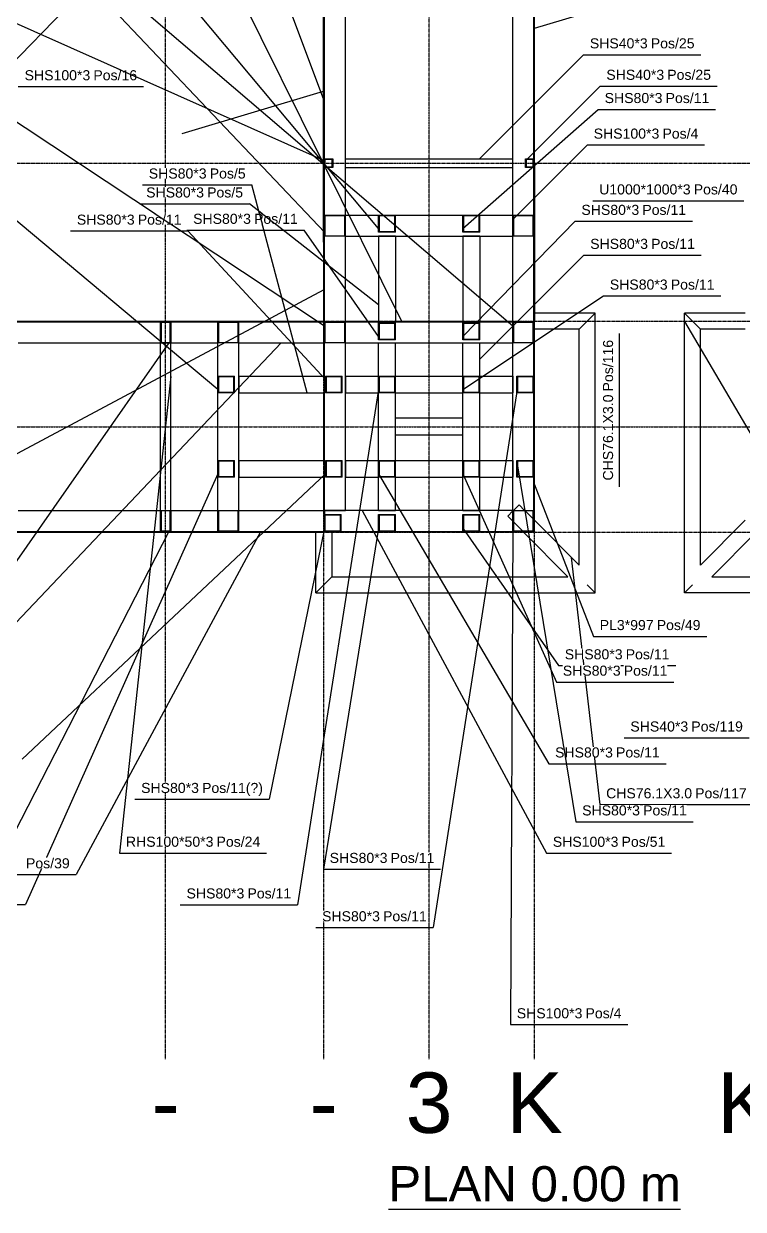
# Model space of a CAD drawing. Header units: millimetres. Extents: x -57554 to 16546, y 2142 to 98430.
# Drawn here: x 1142 to 4556, y 13106 to 18729 of the extents above; entities that cross this region are included whole.
import ezdxf

# ---------------------------------------------------------------- set-up
doc = ezdxf.new("R2010")
doc.units = ezdxf.units.MM
doc.linetypes.add('DXK_LINE_DOT3', pattern=[5.9187, 2.979, -0.9799, 0.9799, -0.9799])
doc.layers.add('S-Z2-A_TEXTUAL_ANNOTATION', color=7, linetype='Continuous')
doc.styles.add('Arial', font='ARIAL.TTF', dxfattribs={"height": 0.2})

msp = doc.modelspace()

# ---------------------------------------------------------------- linework, layer by layer
at = {"color": 1, "linetype": 'DXK_LINE_DOT3'}
for p, q in [((1815.2, 13818), (1815.2, 26818)), ((2565.2, 13818), (2565.2, 26818)), ((3065.2, 13818), (3065.2, 26818)), ((3565.2, 13818), (3565.2, 26818)), ((-6934.8, 18068), (15065.2, 18068)), ((-6934.8, 17318), (15065.2, 17318)), ((-6934.8, 16818), (15065.2, 16818)), ((-6934.8, 16318), (15065.2, 16318))]:
    msp.add_line(p, q, dxfattribs=at)
at = {"color": 2, "linetype": 'Continuous'}
for p, q in [((2564.7, 18068), (2564.7, 19568)), ((2567.7, 18068), (2567.7, 19568)), ((3561.7, 18068), (3561.7, 19568)), ((3564.7, 18068), (3564.7, 19568)), ((3564.7, 18708.3), (4565.7, 19007.4)), ((2568.2, 18088), (2568.2, 18768)), ((2668.2, 17821), (2668.2, 18768)), ((3462.2, 17821), (3462.2, 18768)), ((1893.5, 18208.9), (2564.7, 18409.5)), ((2564.7, 18068), (2567.7, 18068)), ((2565.2, 17317.4), (2564.7, 18067.4)), ((2564.7, 18067.4), (2567.7, 18067.4)), ((2567.7, 18068), (2568.2, 18068)), ((2567.7, 18067.4), (2568.2, 18067.4)), ((2568.2, 17317.4), (2567.7, 18067.4)), ((2568.2, 18088), (2608.2, 18088)), ((2568.2, 18048), (2568.2, 18088)), ((2605.2, 18085), (2571.2, 18085)), ((2571.2, 18085), (2571.2, 18051)), ((2605.2, 18051), (2605.2, 18085)), ((2608.2, 18088), (2608.2, 18048)), ((2668.2, 18088), (3462.2, 18088)), ((3522.2, 18088), (3562.2, 18088)), ((3522.2, 18048), (3522.2, 18088)), ((3559.2, 18085), (3525.2, 18085)), ((3525.2, 18085), (3525.2, 18051)), ((3559.2, 18051), (3559.2, 18085)), ((3562.2, 17318), (3561.7, 18068)), ((3561.7, 18068), (3564.7, 18068)), ((3561.7, 18068), (3564.7, 18068)), ((3562.2, 18088), (3562.2, 18048)), ((3564.7, 18068), (3565.2, 17318)), ((2568.2, 17821), (2568.2, 18048)), ((2608.2, 18048), (2568.2, 18048)), ((2571.2, 18051), (2605.2, 18051)), ((2668.2, 18048), (3462.2, 18048)), ((3562.2, 18048), (3522.2, 18048)), ((3525.2, 18051), (3559.2, 18051)), ((2568.2, 17721), (2568.2, 17821)), ((2568.2, 17821), (2668.2, 17821)), ((2665.2, 17818), (2571.2, 17818)), ((2571.2, 17818), (2571.2, 17724)), ((2665.2, 17724), (2665.2, 17818)), ((2668.2, 17821), (2825.2, 17821)), ((2668.2, 17721), (2668.2, 17821)), ((2825.2, 17741), (2825.2, 17821)), ((2825.2, 17821), (2905.2, 17821)), ((2902.2, 17818), (2828.2, 17818)), ((2828.2, 17818), (2828.2, 17744)), ((2902.2, 17744), (2902.2, 17818)), ((2905.2, 17741), (2905.2, 17821)), ((2905.2, 17821), (3225.2, 17821)), ((3225.2, 17741), (3225.2, 17821)), ((3225.2, 17821), (3305.2, 17821)), ((3302.2, 17818), (3228.2, 17818)), ((3228.2, 17818), (3228.2, 17744)), ((3302.2, 17744), (3302.2, 17818)), ((3305.2, 17821), (3462.2, 17821)), ((3305.2, 17741), (3305.2, 17821)), ((3462.2, 17721), (3462.2, 17821)), ((3462.2, 17821), (3562.2, 17821)), ((3559.2, 17818), (3465.2, 17818)), ((3465.2, 17818), (3465.2, 17724)), ((3559.2, 17724), (3559.2, 17818)), ((3562.2, 17721), (3562.2, 17821)), ((2668.2, 17721), (2568.2, 17721)), ((2568.2, 17317.7), (2568.2, 17721)), ((2571.2, 17724), (2665.2, 17724)), ((2668.2, 17721), (3462.2, 17721)), ((2668.2, 17315), (2668.2, 17721)), ((2905.2, 17741), (2825.2, 17741)), ((2905.2, 17721), (2825.2, 17721)), ((2825.2, 17721), (2825.2, 17315)), ((2828.2, 17744), (2902.2, 17744)), ((2905.2, 17721), (2905.2, 17315)), ((3305.2, 17741), (3225.2, 17741)), ((3305.2, 17721), (3225.2, 17721)), ((3225.2, 17721), (3225.2, 17315)), ((3228.2, 17744), (3302.2, 17744)), ((3305.2, 17721), (3305.2, 17315)), ((3562.2, 17721), (3462.2, 17721)), ((3462.2, 17315), (3462.2, 17721)), ((3465.2, 17724), (3559.2, 17724)), ((3565.2, 17356.1), (3565.2, 17332.6)), ((3853.2, 17356.1), (3565.2, 17356.1)), ((3777.1, 17280), (3853.2, 17356.1)), ((3853.2, 16030), (3853.2, 17356.1)), ((4277.1, 16030), (4277.1, 17356.1)), ((4353.2, 17280), (4277.1, 17356.1)), ((4565.2, 17356.1), (4277.1, 17356.1)), ((1065.2, 17318), (2565.2, 17318)), ((1065.2, 17315), (2565.2, 17315)), ((1790.2, 17215), (1790.2, 17315)), ((1790.2, 17315), (1840.2, 17315)), ((1837.2, 17312), (1793.2, 17312)), ((1793.2, 17312), (1793.2, 17218)), ((1837.2, 17218), (1837.2, 17312)), ((1840.2, 17315), (1840.2, 17215)), ((2062.2, 17215), (2062.2, 17315)), ((2062.2, 17315), (2162.2, 17315)), ((2159.2, 17312), (2065.2, 17312)), ((2065.2, 17312), (2065.2, 17218)), ((2159.2, 17218), (2159.2, 17312)), ((2162.2, 17215), (2162.2, 17315)), ((2565.2, 17315), (2565.2, 17318)), ((2565.2, 17317.4), (2568.2, 17317.4)), ((2565.2, 17215), (2565.2, 17315)), ((2568.2, 17315), (2568.2, 17317.4)), ((2568.2, 17215), (2568.2, 17315)), ((2568.2, 17315), (2668.2, 17315)), ((2665.2, 17312), (2571.2, 17312)), ((2571.2, 17312), (2571.2, 17218)), ((2665.2, 17218), (2665.2, 17312)), ((2668.2, 17318), (2825.2, 17318)), ((2668.2, 17317.4), (2825.2, 17317.5)), ((2668.2, 17215), (2668.2, 17315)), ((2668.2, 17315), (3462.2, 17315)), ((2905.2, 17315), (2825.2, 17315)), ((2825.2, 17230), (2825.2, 17310)), ((2825.2, 17310), (2905.2, 17310)), ((2902.2, 17307), (2828.2, 17307)), ((2828.2, 17307), (2828.2, 17233)), ((2902.2, 17233), (2902.2, 17307)), ((2905.2, 17318), (3225.2, 17318)), ((2905.2, 17317.6), (3225.2, 17317.8)), ((2905.2, 17230), (2905.2, 17310)), ((3305.2, 17315), (3225.2, 17315)), ((3225.2, 17230), (3225.2, 17310)), ((3225.2, 17310), (3305.2, 17310)), ((3302.2, 17307), (3228.2, 17307)), ((3228.2, 17307), (3228.2, 17233)), ((3302.2, 17233), (3302.2, 17307)), ((3305.2, 17317.9), (3462.2, 17318)), ((3305.2, 17318), (3462.2, 17318)), ((3305.2, 17230), (3305.2, 17310)), ((3462.2, 17215), (3462.2, 17315)), ((3462.2, 17315), (3562.2, 17315)), ((3559.2, 17312), (3465.2, 17312)), ((3465.2, 17312), (3465.2, 17218)), ((3559.2, 17218), (3559.2, 17312)), ((3565.2, 17318), (3562.2, 17318)), ((3562.2, 16321), (3562.2, 17318)), ((3562.2, 17318), (3565.2, 17318)), ((3562.2, 17215), (3562.2, 17315)), ((3565.2, 16321), (3565.2, 17318)), ((3776.6, 17280), (3565.2, 17280)), ((3777.1, 17280), (3776.6, 17280)), ((3777.1, 16160.5), (3777.1, 17280)), ((4353.2, 16160.5), (4353.2, 17280)), ((4353.2, 17280), (4353.7, 17280)), ((4565.2, 17280), (4353.7, 17280)), ((1115.2, 17215), (1790.2, 17215)), ((1790.2, 16421), (1790.2, 17215)), ((1790.2, 17215), (1840.2, 17215)), ((1793.2, 17218), (1837.2, 17218)), ((1840.2, 17215), (2062.2, 17215)), ((1840.2, 16421), (1840.2, 17215)), ((2062.2, 17058), (2062.2, 17215)), ((2162.2, 17215), (2062.2, 17215)), ((2065.2, 17218), (2159.2, 17218)), ((2162.2, 16421), (2162.2, 17215)), ((2162.2, 17215), (2565.2, 17215)), ((2565.2, 17058), (2565.2, 17215)), ((2565.2, 17058), (2565.2, 17215)), ((2668.2, 17215), (2568.2, 17215)), ((2568.2, 16421), (2568.2, 17215)), ((2571.2, 17218), (2665.2, 17218)), ((2668.2, 16421), (2668.2, 17215)), ((2668.2, 17215), (3462.2, 17215)), ((2905.2, 17230), (2825.2, 17230)), ((2825.2, 17058), (2825.2, 17215)), ((2825.2, 17215), (2905.2, 17215)), ((2828.2, 17233), (2902.2, 17233)), ((2905.2, 17058), (2905.2, 17215)), ((3305.2, 17230), (3225.2, 17230)), ((3225.2, 17058), (3225.2, 17215)), ((3225.2, 17215), (3305.2, 17215)), ((3228.2, 17233), (3302.2, 17233)), ((3305.2, 17058), (3305.2, 17215)), ((3462.2, 16421), (3462.2, 17215)), ((3562.2, 17215), (3462.2, 17215)), ((3465.2, 17218), (3559.2, 17218)), ((2062.2, 16978), (2062.2, 17058)), ((2062.2, 17058), (2142.2, 17058)), ((2139.2, 17055), (2065.2, 17055)), ((2065.2, 17055), (2065.2, 16981)), ((2139.2, 16981), (2139.2, 17055)), ((2142.2, 16978), (2142.2, 17058)), ((2162.2, 17058), (2162.2, 16978)), ((2162.2, 17058), (2568.2, 17058)), ((2568.2, 17058), (2568.2, 16978)), ((2573.2, 16978), (2573.2, 17058)), ((2573.2, 17058), (2653.2, 17058)), ((2650.2, 17055), (2576.2, 17055)), ((2576.2, 17055), (2576.2, 16981)), ((2650.2, 16981), (2650.2, 17055)), ((2653.2, 16978), (2653.2, 17058)), ((2668.2, 17058), (2668.2, 16978)), ((2668.2, 17058), (2825.2, 17058)), ((2825.2, 16978), (2825.2, 17058)), ((2825.2, 17058), (2905.2, 17058)), ((2902.2, 17055), (2828.2, 17055)), ((2828.2, 17055), (2828.2, 16981)), ((2902.2, 16981), (2902.2, 17055)), ((2905.2, 16978), (2905.2, 17058)), ((2905.2, 17058), (3225.2, 17058)), ((3225.2, 16978), (3225.2, 17058)), ((3225.2, 17058), (3305.2, 17058)), ((3302.2, 17055), (3228.2, 17055)), ((3228.2, 17055), (3228.2, 16981)), ((3302.2, 16981), (3302.2, 17055)), ((3305.2, 16978), (3305.2, 17058)), ((3305.2, 17058), (3462.2, 17058)), ((3462.2, 17058), (3462.2, 16978)), ((3482.2, 16978), (3482.2, 17058)), ((3482.2, 17058), (3562.2, 17058)), ((3559.2, 17055), (3485.2, 17055)), ((3485.2, 17055), (3485.2, 16981)), ((3559.2, 16981), (3559.2, 17055)), ((3562.2, 16978), (3562.2, 17058)), ((2142.2, 16978), (2062.2, 16978)), ((2062.2, 16658), (2062.2, 16978)), ((2065.2, 16981), (2139.2, 16981)), ((2162.2, 16978), (2568.2, 16978)), ((2565.2, 16658), (2565.2, 16978)), ((2565.2, 16658), (2565.2, 16978)), ((2653.2, 16978), (2573.2, 16978)), ((2576.2, 16981), (2650.2, 16981)), ((2668.2, 16978), (2825.2, 16978)), ((2825.2, 16658), (2825.2, 16978)), ((2905.2, 16978), (2825.2, 16978)), ((2828.2, 16981), (2902.2, 16981)), ((2905.2, 16658), (2905.2, 16978)), ((2905.2, 16978), (3225.2, 16978)), ((3305.2, 16978), (3225.2, 16978)), ((3225.2, 16658), (3225.2, 16978)), ((3228.2, 16981), (3302.2, 16981)), ((3305.2, 16658), (3305.2, 16978)), ((3305.2, 16978), (3462.2, 16978)), ((3562.2, 16978), (3482.2, 16978)), ((3485.2, 16981), (3559.2, 16981)), ((3225.2, 16858), (2905.2, 16858)), ((2905.2, 16778), (2905.2, 16858)), ((3225.2, 16778), (3225.2, 16858)), ((3225.2, 16778), (2905.2, 16778)), ((2062.2, 16578), (2062.2, 16658)), ((2062.2, 16658), (2142.2, 16658)), ((2139.2, 16655), (2065.2, 16655)), ((2065.2, 16655), (2065.2, 16581)), ((2139.2, 16581), (2139.2, 16655)), ((2142.2, 16578), (2142.2, 16658)), ((2162.2, 16658), (2162.2, 16578)), ((2162.2, 16658), (2568.2, 16658)), ((2568.2, 16658), (2568.2, 16578)), ((2573.2, 16578), (2573.2, 16658)), ((2573.2, 16658), (2653.2, 16658)), ((2650.2, 16655), (2576.2, 16655)), ((2576.2, 16655), (2576.2, 16581)), ((2650.2, 16581), (2650.2, 16655)), ((2653.2, 16578), (2653.2, 16658)), ((2668.2, 16658), (2668.2, 16578)), ((2668.2, 16658), (2825.2, 16658)), ((2825.2, 16578), (2825.2, 16658)), ((2825.2, 16658), (2905.2, 16658)), ((2902.2, 16655), (2828.2, 16655)), ((2828.2, 16655), (2828.2, 16581)), ((2902.2, 16581), (2902.2, 16655)), ((2905.2, 16578), (2905.2, 16658)), ((2905.2, 16658), (3225.2, 16658)), ((3225.2, 16578), (3225.2, 16658)), ((3225.2, 16658), (3305.2, 16658)), ((3302.2, 16655), (3228.2, 16655)), ((3228.2, 16655), (3228.2, 16581)), ((3302.2, 16581), (3302.2, 16655)), ((3305.2, 16578), (3305.2, 16658)), ((3305.2, 16658), (3462.2, 16658)), ((3462.2, 16658), (3462.2, 16578)), ((3482.2, 16578), (3482.2, 16658)), ((3482.2, 16658), (3562.2, 16658)), ((3559.2, 16655), (3485.2, 16655)), ((3485.2, 16655), (3485.2, 16581)), ((3559.2, 16581), (3559.2, 16655)), ((3562.2, 16578), (3562.2, 16658)), ((2142.2, 16578), (2062.2, 16578)), ((2062.2, 16421), (2062.2, 16578)), ((2065.2, 16581), (2139.2, 16581)), ((2162.2, 16578), (2568.2, 16578)), ((2565.2, 16421), (2565.2, 16578)), ((2565.2, 16421), (2565.2, 16578)), ((2653.2, 16578), (2573.2, 16578)), ((2576.2, 16581), (2650.2, 16581)), ((2668.2, 16578), (2825.2, 16578)), ((2825.2, 16421), (2825.2, 16578)), ((2905.2, 16578), (2825.2, 16578)), ((2828.2, 16581), (2902.2, 16581)), ((2905.2, 16421), (2905.2, 16578)), ((2905.2, 16578), (3225.2, 16578)), ((3305.2, 16578), (3225.2, 16578)), ((3225.2, 16421), (3225.2, 16578)), ((3228.2, 16581), (3302.2, 16581)), ((3305.2, 16421), (3305.2, 16578)), ((3305.2, 16578), (3462.2, 16578)), ((3562.2, 16578), (3482.2, 16578)), ((3485.2, 16581), (3559.2, 16581)), ((3492.2, 16447.8), (3465.2, 16421)), ((3518.7, 16421), (3492.2, 16447.8)), ((1115.2, 16421), (1790.2, 16421)), ((1790.2, 16321), (1790.2, 16421)), ((1790.2, 16421), (1840.2, 16421)), ((1837.2, 16418), (1793.2, 16418)), ((1793.2, 16418), (1793.2, 16324)), ((1837.2, 16324), (1837.2, 16418)), ((1840.2, 16421), (2062.2, 16421)), ((1840.2, 16421), (1840.2, 16321)), ((2062.2, 16321), (2062.2, 16421)), ((2062.2, 16421), (2162.2, 16421)), ((2159.2, 16418), (2065.2, 16418)), ((2065.2, 16418), (2065.2, 16324)), ((2159.2, 16324), (2159.2, 16418)), ((2162.2, 16321), (2162.2, 16421)), ((2162.2, 16421), (2565.2, 16421)), ((2565.2, 16421), (2565.2, 16321)), ((2568.2, 16421), (2668.2, 16421)), ((3462.2, 16421), (2568.2, 16421)), ((2568.2, 16421), (2568.2, 16401)), ((2568.2, 16321), (2568.2, 16401)), ((2568.2, 16401), (2648.2, 16401)), ((2645.2, 16398), (2571.2, 16398)), ((2571.2, 16398), (2571.2, 16324)), ((2645.2, 16324), (2645.2, 16398)), ((2648.2, 16321), (2648.2, 16401)), ((2825.2, 16421), (2905.2, 16421)), ((2825.2, 16321), (2825.2, 16401)), ((2825.2, 16401), (2905.2, 16401)), ((2902.2, 16398), (2828.2, 16398)), ((2828.2, 16398), (2828.2, 16324)), ((2902.2, 16324), (2902.2, 16398)), ((2905.2, 16321), (2905.2, 16401)), ((3225.2, 16421), (3305.2, 16421)), ((3225.2, 16321), (3225.2, 16401)), ((3225.2, 16401), (3305.2, 16401)), ((3302.2, 16398), (3228.2, 16398)), ((3228.2, 16398), (3228.2, 16324)), ((3302.2, 16324), (3302.2, 16398)), ((3305.2, 16321), (3305.2, 16401)), ((3462.2, 16418.1), (3438.1, 16394.2)), ((3462.2, 16370), (3438.1, 16394.2)), ((3462.2, 16321), (3462.2, 16421)), ((3462.2, 16421), (3562.2, 16421)), ((3559.2, 16418), (3465.2, 16418)), ((3465.2, 16418), (3465.2, 16324)), ((3507.7, 16324), (3465.2, 16367)), ((3559.2, 16380.3), (3521.7, 16418)), ((3559.2, 16324), (3559.2, 16418)), ((3562.2, 16321), (3562.2, 16421)), ((3777.1, 16160.5), (3565.2, 16374.2)), ((4353.2, 16160.5), (4565.2, 16374.2)), ((1065.2, 16321), (2565.2, 16321)), ((1065.2, 16318), (2565.2, 16318)), ((1790.2, 16321), (1840.2, 16321)), ((1793.2, 16324), (1837.2, 16324)), ((2162.2, 16321), (2062.2, 16321)), ((2065.2, 16324), (2159.2, 16324)), ((2527.1, 16030), (2527.1, 16318)), ((2565.2, 16318), (2565.2, 16321)), ((2565.2, 16318), (2565.2, 16321)), ((2565.2, 16321), (3565.2, 16321)), ((3565.2, 16318), (2565.2, 16318)), ((2648.2, 16321), (2568.2, 16321)), ((2571.2, 16324), (2645.2, 16324)), ((2603.2, 16318), (2603.2, 16106.1)), ((2905.2, 16321), (2825.2, 16321)), ((2828.2, 16324), (2902.2, 16324)), ((3305.2, 16321), (3225.2, 16321)), ((3228.2, 16324), (3302.2, 16324)), ((3562.2, 16321), (3462.2, 16321)), ((3465.2, 16324), (3559.2, 16324)), ((3723.8, 16106.1), (3513.7, 16318)), ((3562.2, 16321), (3565.2, 16321)), ((3565.2, 16321), (3565.2, 16318)), ((4406.5, 16106.1), (4616.6, 16318)), ((2603.2, 16106.1), (2527.1, 16030)), ((2603.2, 16106.1), (2603.7, 16106.1)), ((2603.7, 16106.1), (3723.8, 16106.1)), ((4406.5, 16106.1), (5526.6, 16106.1)), ((2527.1, 16030), (3853.2, 16030)), ((3815.2, 16068), (3853.2, 16030)), ((4315.2, 16068), (4277.1, 16030)), ((5603.2, 16030), (4277.1, 16030))]:
    msp.add_line(p, q, dxfattribs=at)
at = {"color": 6, "linetype": 'Continuous'}
msp.add_line((2871.9, 13105.5), (4258.9, 13105.5), dxfattribs=at)
at = {"layer": 'S-Z2-A_TEXTUAL_ANNOTATION'}
for p, q in [((2565.1, 18368.3), (2193.6, 19363.2)), ((3303.1, 18087.5), (3798, 18582.5)), ((3798, 18582.5), (4354.6, 18582.5)), ((1116, 18431.2), (1709.6, 18431.2)), ((3522.6, 18079.7), (3876.2, 18433.3)), ((3876.2, 18433.3), (4432.8, 18433.3)), ((3868.2, 18323.1), (4424.8, 18323.1)), ((3462.6, 17800.7), (3816.2, 18154.3)), ((3816.2, 18154.3), (4372.8, 18154.3)), ((3842.3, 17889.7), (4558.3, 17889.7)), ((1692.8, 17875.2), (2212.3, 17875.2)), ((3225.6, 17246.3), (3757.9, 17792.5)), ((3757.9, 17792.5), (4314.5, 17792.5)), ((1363.8, 17746.2), (1920.3, 17746.2)), ((2573.6, 17041.7), (1920.3, 17746.2)), ((2825.6, 17246.3), (2472.1, 17750.1)), ((3304.7, 17136.3), (3799.6, 17631.3)), ((3799.6, 17631.3), (4356.2, 17631.3)), ((2565.5, 17467.8), (-1427, 15335.8)), ((3225.6, 16994.3), (3892.8, 17438.2)), ((3892.8, 17438.2), (4449.4, 17438.2)), ((3968.2, 16532.5), (3968.2, 17259.5)), ((2825.6, 16994.3), (2440.8, 14550.1)), ((3482.6, 16994.3), (3084.1, 14441.7)), ((2573.6, 16594.3), (1134, 15240.1)), ((2062.6, 16594.3), (1150.4, 14551.6)), ((2825.6, 16594.3), (3633, 15218.8)), ((3225.6, 16594.3), (3669.6, 15606.7)), ((3564.2, 16547.4), (3844.7, 15823.1)), ((2568.6, 16337.3), (2306.9, 15050.4)), ((3225.6, 16337.3), (3679, 15684.3)), ((3739.4, 16197.8), (3875.2, 15025.1)), ((3844.7, 15823.1), (4382.8, 15823.1)), ((3679, 15684.3), (4235.6, 15684.3)), ((3669.6, 15606.7), (4226.2, 15606.7)), ((3990.2, 15341.9), (4583.9, 15341.9)), ((3633, 15218.8), (4189.6, 15218.8)), ((1668.8, 15050.4), (2306.9, 15050.4)), ((3875.2, 15025.1), (4602.2, 15025.1)), ((3761.5, 14943.9), (4318.1, 14943.9)), ((1596.7, 14795.3), (2294.1, 14795.3)), ((3622.2, 14795), (4215.9, 14795)), ((673.8, 14693), (1389.9, 14693)), ((2563.5, 14718.5), (3120.1, 14718.5)), ((593.8, 14551.6), (1150.4, 14551.6)), ((1884.2, 14550.1), (2440.8, 14550.1)), ((2527.5, 14441.7), (3084.1, 14441.7)), ((3451.2, 13981.5), (4007.8, 13981.5))]:
    msp.add_line(p, q, dxfattribs=at)

# ---------------------------------------------------------------- texts
at = {"color": 5, "linetype": 'Continuous', "style": 'Arial'}
for s, p in [('3', (2954, 13468)), ('K', (3431.9, 13468)), ('K', (4431.9, 13468)), ('-', (1748.5, 13468)), ('-', (2498.5, 13468))]:
    msp.add_text(s, height=286.5, dxfattribs=at).set_placement(p)

# ---------------------------------------------------------------- wipeouts: each hides what was drawn before it
at = {"color": 0, "linetype": 'Continuous'}
msp.add_wipeout([(4258.9, 13143), (4258.9, 13318), (2871.9, 13318), (2871.9, 13143)], dxfattribs=at)
for points in [[(4102.2, 18612.5), (4102.2, 18662.5), (3828, 18662.5), (3828, 18612.5)], [(4180.3, 18463.3), (4180.3, 18513.3), (3906.2, 18513.3), (3906.2, 18463.3)], [(4305.8, 17919.7), (4305.8, 17969.7), (3872.3, 17969.7), (3872.3, 17919.7)], [(1667.9, 17776.2), (1667.9, 17826.2), (1393.8, 17826.2), (1393.8, 17776.2)], [(4103.8, 17661.3), (4103.8, 17711.3), (3829.6, 17711.3), (3829.6, 17661.3)], [(4197, 17468.2), (4197, 17518.2), (3922.8, 17518.2), (3922.8, 17468.2)], [(4294.4, 15371.9), (4294.4, 15421.9), (4020.2, 15421.9), (4020.2, 15371.9)], [(4312.7, 15055.1), (4312.7, 15105.1), (3905.2, 15105.1), (3905.2, 15055.1)], [(3963.4, 14825), (3963.4, 14875), (3652.2, 14875), (3652.2, 14825)]]:
    msp.add_wipeout(points).dxf.layer = 'S-Z2-A_TEXTUAL_ANNOTATION'

# ---------------------------------------------------------------- next in the draw order: linework, layer by layer
at = {"layer": 'S-Z2-A_TEXTUAL_ANNOTATION'}
msp.add_line((1405.4, 18867.5), (-2483.6, 14868.5), dxfattribs=at)

# ---------------------------------------------------------------- next in the draw order: texts
at = {"color": 7, "linetype": 'Continuous', "style": 'Arial'}
msp.add_text('PLAN 0.00 m', height=167.139, dxfattribs=at).set_placement((2871.9, 13143))

# ---------------------------------------------------------------- next in the draw order: wipeouts: each hides what was drawn before it
for points in [[(4324.6, 18612.5), (4324.6, 18662.5), (4117.2, 18662.5), (4117.2, 18612.5)], [(4402.8, 18463.3), (4402.8, 18513.3), (4195.3, 18513.3), (4195.3, 18463.3)], [(4172.4, 18353.1), (4172.4, 18403.1), (3898.2, 18403.1), (3898.2, 18353.1)], [(4157.4, 18184.3), (4157.4, 18234.3), (3846.2, 18234.3), (3846.2, 18184.3)], [(4528.3, 17919.7), (4528.3, 17969.7), (4320.8, 17969.7), (4320.8, 17919.7)], [(4062, 17822.5), (4062, 17872.5), (3787.9, 17872.5), (3787.9, 17822.5)], [(1890.3, 17776.2), (1890.3, 17826.2), (1682.9, 17826.2), (1682.9, 17776.2)], [(4326.2, 17661.3), (4326.2, 17711.3), (4118.8, 17711.3), (4118.8, 17661.3)], [(4419.4, 17468.2), (4419.4, 17518.2), (4212, 17518.2), (4212, 17468.2)], [(3938.2, 16970), (3888.2, 16970), (3888.2, 16562.5), (3938.2, 16562.5)], [(4130.4, 15853.1), (4130.4, 15903.1), (3874.7, 15903.1), (3874.7, 15853.1)], [(3983.1, 15714.3), (3983.1, 15764.3), (3709, 15764.3), (3709, 15714.3)], [(4553.9, 15371.9), (4553.9, 15421.9), (4309.4, 15421.9), (4309.4, 15371.9)], [(3937.1, 15248.8), (3937.1, 15298.8), (3663, 15298.8), (3663, 15248.8)], [(4572.2, 15055.1), (4572.2, 15105.1), (4327.7, 15105.1), (4327.7, 15055.1)], [(4065.7, 14973.9), (4065.7, 15023.9), (3791.5, 15023.9), (3791.5, 14973.9)], [(2041.6, 14825.3), (2041.6, 14875.3), (1626.7, 14875.3), (1626.7, 14825.3)], [(4185.9, 14825), (4185.9, 14875), (3978.4, 14875), (3978.4, 14825)], [(2867.6, 14748.5), (2867.6, 14798.5), (2593.5, 14798.5), (2593.5, 14748.5)], [(1359.9, 14723), (1359.9, 14773), (1152.4, 14773), (1152.4, 14723)], [(2188.3, 14580.1), (2188.3, 14630.1), (1914.2, 14630.1), (1914.2, 14580.1)], [(2831.7, 14471.7), (2831.7, 14521.7), (2557.5, 14521.7), (2557.5, 14471.7)], [(3792.4, 14011.5), (3792.4, 14061.5), (3481.2, 14061.5), (3481.2, 14011.5)]]:
    msp.add_wipeout(points).dxf.layer = 'S-Z2-A_TEXTUAL_ANNOTATION'

# ---------------------------------------------------------------- next in the draw order: linework, layer by layer
at = {"layer": 'S-Z2-A_TEXTUAL_ANNOTATION'}
for p, q in [((2568.6, 17741.3), (930.2, 19469.3)), ((2825.6, 17757.3), (1765.1, 19025)), ((2568.6, 17294.7), (896.1, 18402.1)), ((3225.6, 17757.3), (3868.2, 18323.1)), ((1915.5, 17750.1), (2472.1, 17750.1)), ((1839.7, 17055.9), (1596.7, 14795.3)), ((2825.6, 16337.3), (2563.5, 14718.5)), ((3462.6, 16341.3), (3451.2, 13981.5))]:
    msp.add_line(p, q, dxfattribs=at)

# ---------------------------------------------------------------- next in the draw order: texts
at = {"layer": 'S-Z2-A_TEXTUAL_ANNOTATION', "style": 'Arial'}
for s, height, p in [('SHS40*3', 47.75, (3828, 18612.5)), ('Pos/25', 47.75, (4117.2, 18612.5)), ('SHS40*3', 47.75, (3906.2, 18463.3)), ('Pos/25', 47.75, (4195.3, 18463.3)), ('U1000*1000*3', 47.754, (3872.3, 17919.7)), ('Pos/40', 47.75, (4320.8, 17919.7)), ('SHS80*3', 47.75, (1393.8, 17776.2)), ('Pos/11', 47.75, (1682.9, 17776.2)), ('SHS80*3', 47.75, (3829.6, 17661.3)), ('Pos/11', 47.75, (4118.8, 17661.3)), ('SHS80*3', 47.75, (3922.8, 17468.2)), ('Pos/11', 47.75, (4212, 17468.2)), ('SHS40*3', 47.75, (4020.2, 15371.9)), ('Pos/119', 47.75, (4309.4, 15371.9)), ('CHS76.1X3.0', 47.754, (3905.2, 15055.1)), ('Pos/117', 47.75, (4327.7, 15055.1)), ('SHS100*3', 47.75, (3652.2, 14825)), ('Pos/51', 47.75, (3978.4, 14825)), ('Pos/39', 47.75, (1152.4, 14723))]:
    msp.add_text(s, height=height, dxfattribs=at).set_placement(p)

# ---------------------------------------------------------------- next in the draw order: wipeouts: each hides what was drawn before it
for points in [[(4394.8, 18353.1), (4394.8, 18403.1), (4187.4, 18403.1), (4187.4, 18353.1)], [(4342.8, 18184.3), (4342.8, 18234.3), (4172.4, 18234.3), (4172.4, 18184.3)], [(4284.5, 17822.5), (4284.5, 17872.5), (4077, 17872.5), (4077, 17822.5)], [(3938.2, 17229.5), (3888.2, 17229.5), (3888.2, 16985), (3938.2, 16985)], [(4352.8, 15853.1), (4352.8, 15903.1), (4145.4, 15903.1), (4145.4, 15853.1)], [(4205.6, 15714.3), (4205.6, 15764.3), (3998.1, 15764.3), (3998.1, 15714.3)], [(4159.6, 15248.8), (4159.6, 15298.8), (3952.1, 15298.8), (3952.1, 15248.8)], [(4288.1, 14973.9), (4288.1, 15023.9), (4080.7, 15023.9), (4080.7, 14973.9)], [(2264.1, 14825.3), (2264.1, 14875.3), (2056.6, 14875.3), (2056.6, 14825.3)], [(3090.1, 14748.5), (3090.1, 14798.5), (2882.6, 14798.5), (2882.6, 14748.5)], [(2410.8, 14580.1), (2410.8, 14630.1), (2203.3, 14630.1), (2203.3, 14580.1)], [(3054.1, 14471.7), (3054.1, 14521.7), (2846.7, 14521.7), (2846.7, 14471.7)], [(3977.8, 14011.5), (3977.8, 14061.5), (3807.4, 14061.5), (3807.4, 14011.5)]]:
    msp.add_wipeout(points).dxf.layer = 'S-Z2-A_TEXTUAL_ANNOTATION'

# ---------------------------------------------------------------- next in the draw order: linework, layer by layer
at = {"layer": 'S-Z2-A_TEXTUAL_ANNOTATION'}
for p, q in [((4277.6, 17317.5), (5800, 14720.2)), ((2747.2, 16420.5), (3622.2, 14795)), ((2264.9, 16318.5), (1389.9, 14693))]:
    msp.add_line(p, q, dxfattribs=at)

# ---------------------------------------------------------------- next in the draw order: texts
at = {"layer": 'S-Z2-A_TEXTUAL_ANNOTATION', "style": 'Arial'}
for s, height, p in [('SHS80*3', 47.75, (3898.2, 18353.1)), ('Pos/11', 47.75, (4187.4, 18353.1)), ('SHS100*3', 47.75, (3846.2, 18184.3)), ('Pos/4', 47.75, (4172.4, 18184.3)), ('SHS80*3', 47.75, (3787.9, 17822.5)), ('Pos/11', 47.75, (4077, 17822.5)), ('PL3*997', 47.75, (3874.7, 15853.1)), ('Pos/49', 47.75, (4145.4, 15853.1)), ('SHS80*3', 47.75, (3709, 15714.3)), ('Pos/11', 47.75, (3998.1, 15714.3)), ('SHS80*3', 47.75, (3663, 15248.8)), ('Pos/11', 47.75, (3952.1, 15248.8)), ('SHS80*3', 47.75, (3791.5, 14973.9)), ('Pos/11', 47.75, (4080.7, 14973.9)), ('RHS100*50*3', 47.754, (1626.7, 14825.3)), ('Pos/24', 47.75, (2056.6, 14825.3)), ('SHS80*3', 47.75, (2593.5, 14748.5)), ('Pos/11', 47.75, (2882.6, 14748.5)), ('SHS80*3', 47.75, (1914.2, 14580.1)), ('Pos/11', 47.75, (2203.3, 14580.1)), ('SHS80*3', 47.75, (2557.5, 14471.7)), ('Pos/11', 47.75, (2846.7, 14471.7)), ('SHS100*3', 47.75, (3481.2, 14011.5)), ('Pos/4', 47.75, (3807.4, 14011.5))]:
    msp.add_text(s, height=height, dxfattribs=at).set_placement(p)
for s, height, p in [('Pos/116', 47.75, (3938.2, 16985)), ('CHS76.1X3.0', 47.754, (3938.2, 16562.5))]:
    msp.add_text(s, height=height, rotation=90.0002, dxfattribs=at).set_placement(p)

# ---------------------------------------------------------------- next in the draw order: wipeouts: each hides what was drawn before it
for points in [[(1996.9, 17905.2), (1996.9, 17955.2), (1722.8, 17955.2), (1722.8, 17905.2)], [(2219.6, 17780.1), (2219.6, 17830.1), (1945.5, 17830.1), (1945.5, 17780.1)]]:
    msp.add_wipeout(points).dxf.layer = 'S-Z2-A_TEXTUAL_ANNOTATION'

# ---------------------------------------------------------------- next in the draw order: wipeouts: each hides what was drawn before it
for points in [[(2182.3, 17905.2), (2182.3, 17955.2), (2011.9, 17955.2), (2011.9, 17905.2)], [(2442.1, 17780.1), (2442.1, 17830.1), (2234.6, 17830.1), (2234.6, 17780.1)], [(3973.7, 15636.7), (3973.7, 15686.7), (3699.6, 15686.7), (3699.6, 15636.7)], [(1973, 15080.4), (1973, 15130.4), (1698.8, 15130.4), (1698.8, 15080.4)]]:
    msp.add_wipeout(points).dxf.layer = 'S-Z2-A_TEXTUAL_ANNOTATION'

# ---------------------------------------------------------------- next in the draw order: linework, layer by layer
at = {"layer": 'S-Z2-A_TEXTUAL_ANNOTATION'}
for p, q in [((3462.6, 17294.7), (1016.3, 19384.9)), ((2062.6, 16994.3), (688.3, 18145.3)), ((1705.1, 17965.1), (2224.7, 17965.1)), ((2486.7, 16978.5), (2224.7, 17965.1)), ((2825.6, 17396.5), (2212.3, 17875.2)), ((1829.9, 17215.5), (363.4, 15118.1)), ((3482.6, 16641.7), (3761.5, 14943.9)), ((1829.9, 16321.5), (1034.3, 14769.8))]:
    msp.add_line(p, q, dxfattribs=at)

# ---------------------------------------------------------------- next in the draw order: texts
at = {"layer": 'S-Z2-A_TEXTUAL_ANNOTATION', "style": 'Arial'}
for s, p in [('SHS80*3', (1722.8, 17905.2)), ('Pos/5', (2011.9, 17905.2)), ('SHS80*3', (1945.5, 17780.1)), ('Pos/11', (2234.6, 17780.1))]:
    msp.add_text(s, height=47.75, dxfattribs=at).set_placement(p)

# ---------------------------------------------------------------- next in the draw order: wipeouts: each hides what was drawn before it
for points in [[(4196.2, 15636.7), (4196.2, 15686.7), (3988.7, 15686.7), (3988.7, 15636.7)], [(2276.9, 15080.4), (2276.9, 15130.4), (1988, 15130.4), (1988, 15080.4)]]:
    msp.add_wipeout(points).dxf.layer = 'S-Z2-A_TEXTUAL_ANNOTATION'

# ---------------------------------------------------------------- next in the draw order: linework, layer by layer
at = {"layer": 'S-Z2-A_TEXTUAL_ANNOTATION'}
msp.add_line((2363.4, 17215.5), (277.5, 15019.6), dxfattribs=at)

# ---------------------------------------------------------------- next in the draw order: texts
at = {"layer": 'S-Z2-A_TEXTUAL_ANNOTATION', "style": 'Arial'}
for s, p in [('SHS80*3', (3699.6, 15636.7)), ('Pos/11', (3988.7, 15636.7)), ('SHS80*3', (1698.8, 15080.4)), ('Pos/11', (1988, 15080.4)), ('(?)', (2195.4, 15080.4))]:
    msp.add_text(s, height=47.75, dxfattribs=at).set_placement(p)

# ---------------------------------------------------------------- next in the draw order: wipeouts: each hides what was drawn before it
for points in [[(1457.2, 18461.2), (1457.2, 18511.2), (1146, 18511.2), (1146, 18461.2)], [(2009.3, 17995.1), (2009.3, 18045.1), (1735.1, 18045.1), (1735.1, 17995.1)]]:
    msp.add_wipeout(points).dxf.layer = 'S-Z2-A_TEXTUAL_ANNOTATION'

# ---------------------------------------------------------------- next in the draw order: wipeouts: each hides what was drawn before it
for points in [[(1679.6, 18461.2), (1679.6, 18511.2), (1472.2, 18511.2), (1472.2, 18461.2)], [(2194.7, 17995.1), (2194.7, 18045.1), (2024.3, 18045.1), (2024.3, 17995.1)]]:
    msp.add_wipeout(points).dxf.layer = 'S-Z2-A_TEXTUAL_ANNOTATION'

# ---------------------------------------------------------------- next in the draw order: linework, layer by layer
at = {"layer": 'S-Z2-A_TEXTUAL_ANNOTATION'}
for p, q in [((2935.2, 17317.5), (2049.8, 19103.9)), ((2568.6, 18079.7), (535.9, 18983.2))]:
    msp.add_line(p, q, dxfattribs=at)

# ---------------------------------------------------------------- next in the draw order: texts
at = {"layer": 'S-Z2-A_TEXTUAL_ANNOTATION', "style": 'Arial'}
for s, p in [('SHS100*3', (1146, 18461.2)), ('Pos/16', (1472.2, 18461.2)), ('SHS80*3', (1735.1, 17995.1)), ('Pos/5', (2024.3, 17995.1))]:
    msp.add_text(s, height=47.75, dxfattribs=at).set_placement(p)

doc.saveas('drawing.dxf')
